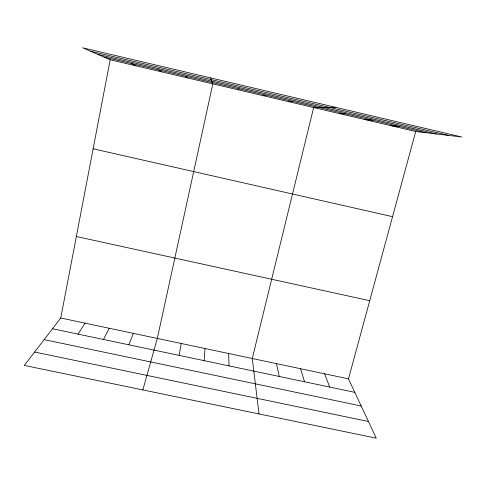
<?xml version="1.0" encoding="UTF-8"?>
<svg xmlns="http://www.w3.org/2000/svg" width="486" height="486" viewBox="0 0 486 486"><rect width="100%" height="100%" fill="white"/><g stroke="black" fill="none" stroke-linecap="round" stroke-linejoin="round"><path stroke-width="0.73" d="M204.138 360.648L204.989 348.511M179.14 355.394L181.205 343.481M415.706 131.493L348.486 378.861L376.249 438.178L24.3 365.417L60.756 318.008L110.176 59.766L82.754 47.822L461.7 136.973L415.706 131.493L110.176 59.766M142.848 389.924L157.312 338.432L212.819 83.859L210.614 77.9M128.814 344.805L133.322 333.36M103.488 339.477L109.235 328.263M78.052 334.125L85.044 323.147M238.201 89.819L239.082 88.81M263.461 95.754L265.714 95.068M288.617 101.659L292.22 101.288M335.674 107.321L313.658 107.534L252.277 358.516L259.002 413.938M339.343 113.566L345.655 113.846M364.913 119.568L372.58 120.17M390.367 125.546L399.377 126.463M34.591 352.034L368.443 421.502M44.129 339.635L361.189 405.998M60.756 318.008L348.486 378.861M52.5 328.749L354.804 392.354M76.351 236.512L369.725 300.706M93.136 148.795L392.554 216.677M90.578 51.23L448.633 135.412M97.771 54.365L436.58 133.978M104.04 57.093L426.046 132.727M131.305 63.496L136.007 65.829M158.436 69.869L161.729 71.867M185.445 76.211L187.335 77.875M324.587 373.807L329.721 387.075M300.585 368.728L304.528 381.771M276.479 363.631L279.225 376.45M228.681 353.522L229.021 365.885"/></g></svg>
